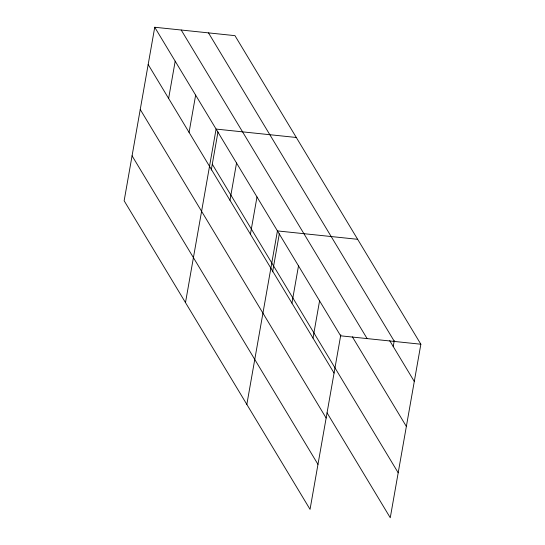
<?xml version="1.0" encoding="UTF-8"?>
<svg xmlns="http://www.w3.org/2000/svg" width="545" height="545" viewBox="0 0 545 545"><rect width="100%" height="100%" fill="white"/><g stroke="black" fill="none" stroke-linecap="round" stroke-linejoin="round"><path stroke-width="0.82" d="M327.055 412.838L390.261 517.75L420.856 344.222L234.956 35.65L154.739 27.25L124.144 200.778L310.044 509.35L340.816 334.766M168.623 98.447L175.19 61.19M189.074 132.387L195.641 95.137M185.491 302.604L216.086 129.076L296.303 137.483M211.262 170.04L217.98 131.938M229.97 200.274L236.537 163.023M250.421 234.214L256.988 196.963M246.837 404.431L277.432 230.91L357.649 239.309M272.609 271.866L279.326 233.771M291.936 303.129L298.503 265.878M313.007 338.104L319.574 300.847M393.218 346.504L394.239 340.707M420.856 344.222L340.639 335.822L154.739 27.25M208.483 32.877L394.382 341.449M389.709 340.673L414.289 381.473M181.213 30.023L367.112 338.595M352.37 336.83L406.359 426.449M212.291 164.208L398.191 472.781M148.172 64.501L334.071 373.073M140.242 109.47L326.142 418.042M132.074 155.809L317.973 464.374"/></g></svg>
